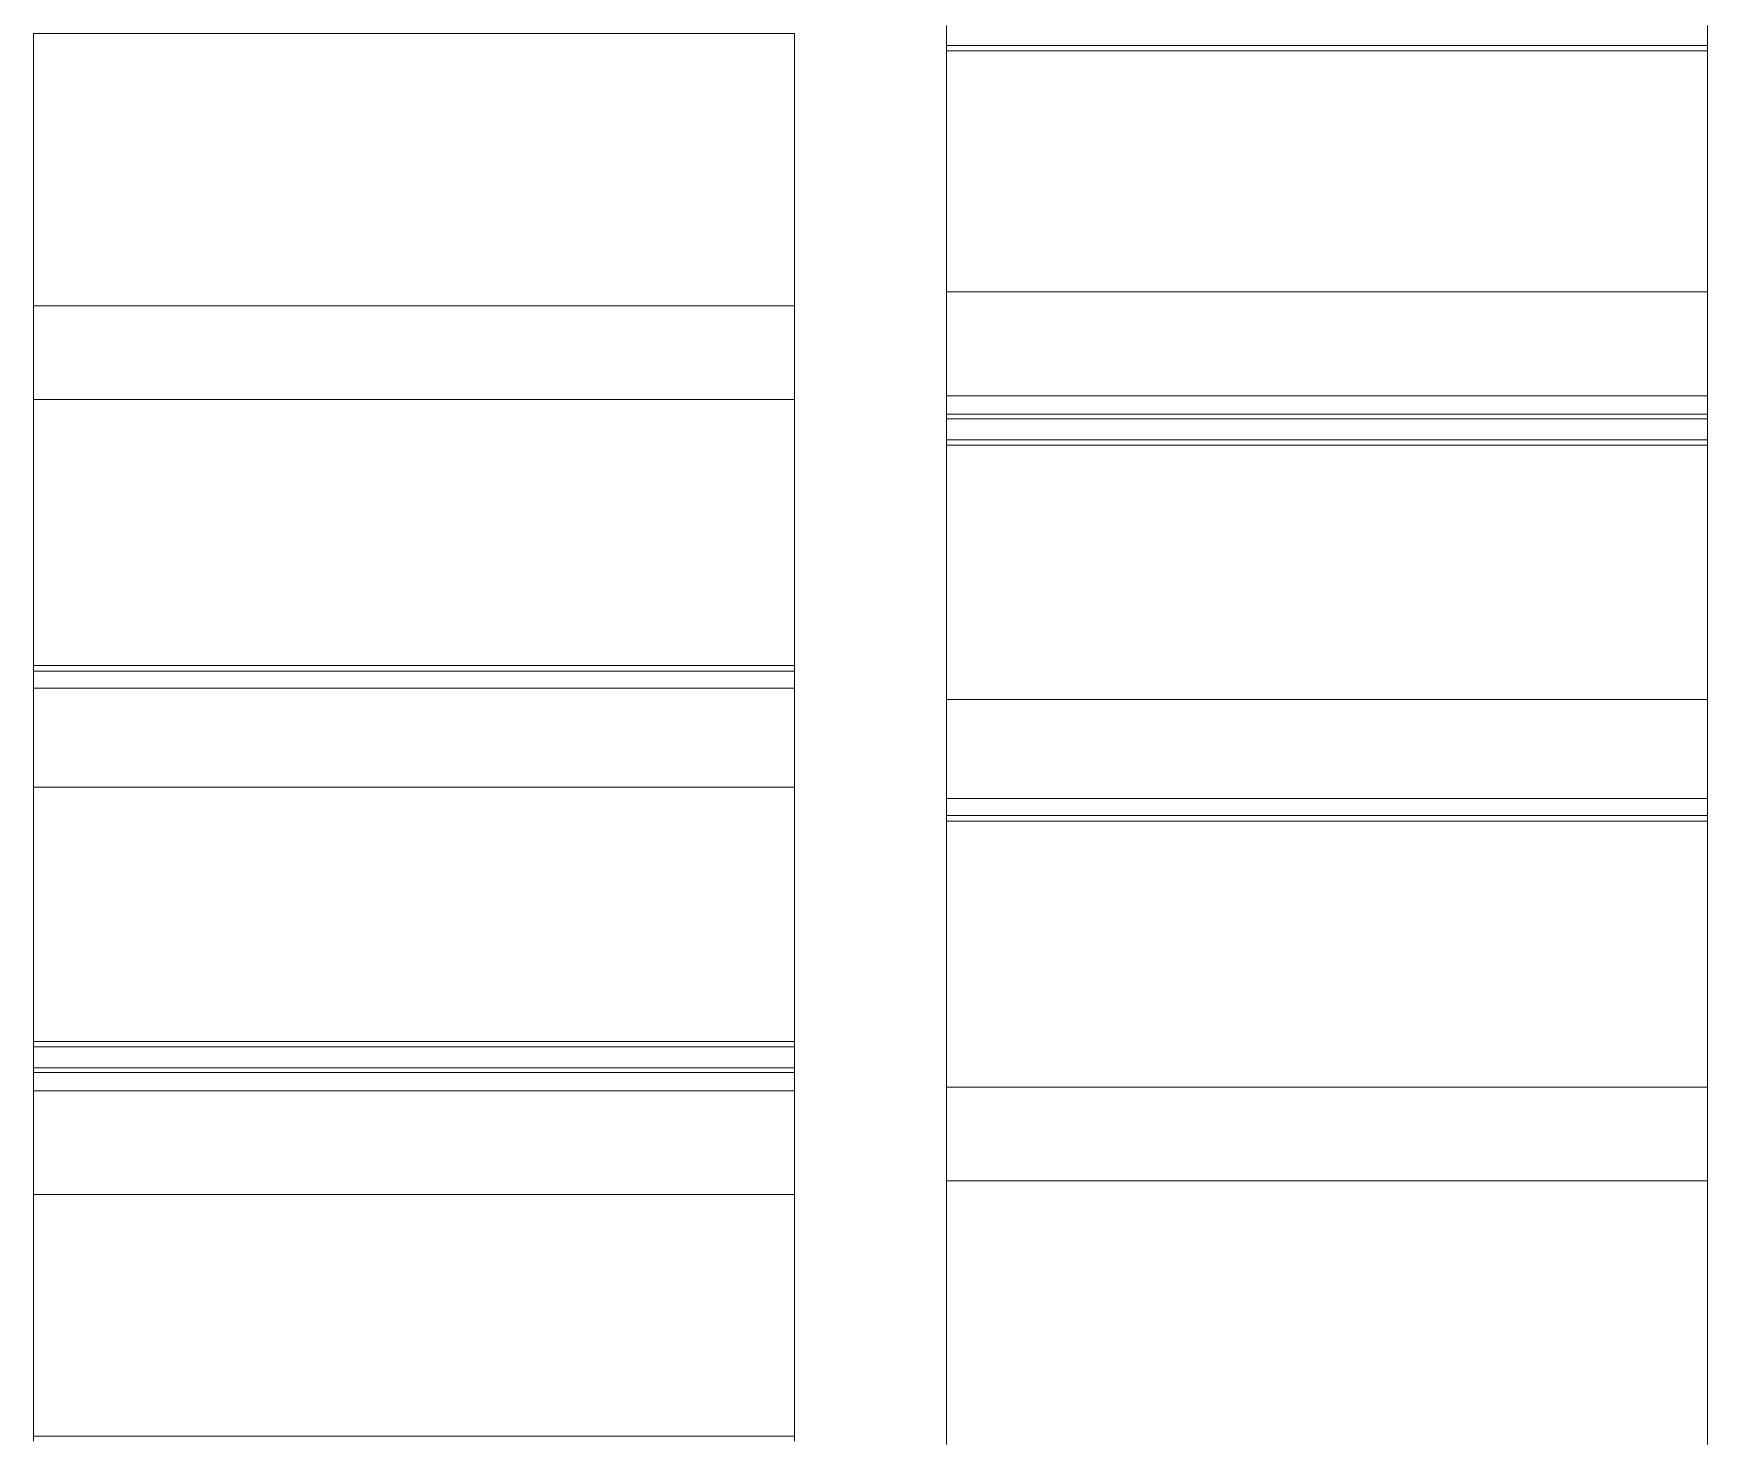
# Model space of a CAD drawing. Header units: millimetres. Extents: x 278858 to 279223, y 218711 to 219074.
# Drawn here: x 279164.13 to 279175.13, y 218943.26 to 218952.49 of the extents above; entities that cross this region are included whole.
import ezdxf

# ---------------------------------------------------------------- set-up
doc = ezdxf.new("R2010")
doc.units = ezdxf.units.MM
doc.header["$LTSCALE"] = 2
doc.layers.add('AM_9', color=251, linetype='Continuous', lineweight=15)

msp = doc.modelspace()

# ---------------------------------------------------------------- linework, layer by layer
at = {"layer": 'AM_9'}
for p, q in [((279164.131, 218952.436), (279164.131, 218952.492)), ((279164.131, 218952.492), (279169.131, 218952.492)), ((279169.131, 218952.492), (279169.131, 218952.436)), ((279170.131, 218952.413), (279170.131, 218952.545)), ((279175.131, 218952.545), (279175.131, 218952.413)), ((279164.131, 218952.38), (279164.131, 218952.436)), ((279164.131, 218952.324), (279164.131, 218952.38)), ((279169.131, 218952.436), (279169.131, 218952.38)), ((279169.131, 218952.38), (279169.131, 218952.324)), ((279170.131, 218952.379), (279170.131, 218952.413)), ((279170.131, 218952.413), (279175.131, 218952.413)), ((279170.131, 218952.348), (279170.131, 218952.379)), ((279170.131, 218952.379), (279175.131, 218952.379)), ((279175.131, 218952.413), (279175.131, 218952.379)), ((279175.131, 218952.379), (279175.131, 218952.348)), ((279164.131, 218952.269), (279164.131, 218952.324)), ((279164.131, 218952.215), (279164.131, 218952.269)), ((279169.131, 218952.324), (279169.131, 218952.269)), ((279169.131, 218952.269), (279169.131, 218952.215)), ((279170.131, 218952.316), (279170.131, 218952.348)), ((279170.131, 218952.284), (279170.131, 218952.316)), ((279170.131, 218952.251), (279170.131, 218952.284)), ((279170.131, 218952.218), (279170.131, 218952.251)), ((279175.131, 218952.348), (279175.131, 218952.316)), ((279175.131, 218952.316), (279175.131, 218952.284)), ((279175.131, 218952.284), (279175.131, 218952.251)), ((279175.131, 218952.251), (279175.131, 218952.218)), ((279164.131, 218952.161), (279164.131, 218952.215)), ((279164.131, 218952.107), (279164.131, 218952.161)), ((279169.131, 218952.215), (279169.131, 218952.161)), ((279169.131, 218952.161), (279169.131, 218952.107)), ((279170.131, 218952.184), (279170.131, 218952.218)), ((279170.131, 218952.15), (279170.131, 218952.184)), ((279170.131, 218952.115), (279170.131, 218952.15)), ((279175.131, 218952.218), (279175.131, 218952.184)), ((279175.131, 218952.184), (279175.131, 218952.15)), ((279175.131, 218952.15), (279175.131, 218952.115)), ((279164.131, 218952.055), (279164.131, 218952.107)), ((279164.131, 218952.002), (279164.131, 218952.055)), ((279169.131, 218952.107), (279169.131, 218952.055)), ((279169.131, 218952.055), (279169.131, 218952.002)), ((279170.131, 218952.08), (279170.131, 218952.115)), ((279170.131, 218952.044), (279170.131, 218952.08)), ((279170.131, 218952.008), (279170.131, 218952.044)), ((279175.131, 218952.115), (279175.131, 218952.08)), ((279175.131, 218952.08), (279175.131, 218952.044)), ((279175.131, 218952.044), (279175.131, 218952.008)), ((279164.131, 218951.951), (279164.131, 218952.002)), ((279164.131, 218951.899), (279164.131, 218951.951)), ((279169.131, 218952.002), (279169.131, 218951.951)), ((279169.131, 218951.951), (279169.131, 218951.899)), ((279170.131, 218951.971), (279170.131, 218952.008)), ((279170.131, 218951.934), (279170.131, 218951.971)), ((279170.131, 218951.896), (279170.131, 218951.934)), ((279175.131, 218952.008), (279175.131, 218951.971)), ((279175.131, 218951.971), (279175.131, 218951.934)), ((279175.131, 218951.934), (279175.131, 218951.896)), ((279164.131, 218951.849), (279164.131, 218951.899)), ((279164.131, 218951.798), (279164.131, 218951.849)), ((279169.131, 218951.899), (279169.131, 218951.849)), ((279169.131, 218951.849), (279169.131, 218951.798)), ((279170.131, 218951.858), (279170.131, 218951.896)), ((279170.131, 218951.82), (279170.131, 218951.858)), ((279170.131, 218951.781), (279170.131, 218951.82)), ((279175.131, 218951.896), (279175.131, 218951.858)), ((279175.131, 218951.858), (279175.131, 218951.82)), ((279175.131, 218951.82), (279175.131, 218951.781)), ((279164.131, 218951.749), (279164.131, 218951.798)), ((279164.131, 218951.7), (279164.131, 218951.749)), ((279169.131, 218951.798), (279169.131, 218951.749)), ((279169.131, 218951.749), (279169.131, 218951.7)), ((279170.131, 218951.741), (279170.131, 218951.781)), ((279170.131, 218951.701), (279170.131, 218951.741)), ((279170.131, 218951.661), (279170.131, 218951.701)), ((279175.131, 218951.781), (279175.131, 218951.741)), ((279175.131, 218951.741), (279175.131, 218951.701)), ((279175.131, 218951.701), (279175.131, 218951.661)), ((279164.131, 218951.651), (279164.131, 218951.7)), ((279164.131, 218951.603), (279164.131, 218951.651)), ((279164.131, 218951.555), (279164.131, 218951.603)), ((279169.131, 218951.7), (279169.131, 218951.651)), ((279169.131, 218951.651), (279169.131, 218951.603)), ((279169.131, 218951.603), (279169.131, 218951.555)), ((279170.131, 218951.619), (279170.131, 218951.661)), ((279170.131, 218951.578), (279170.131, 218951.619)), ((279175.131, 218951.661), (279175.131, 218951.619)), ((279175.131, 218951.619), (279175.131, 218951.578)), ((279164.131, 218951.508), (279164.131, 218951.555)), ((279164.131, 218951.462), (279164.131, 218951.508)), ((279169.131, 218951.555), (279169.131, 218951.508)), ((279169.131, 218951.508), (279169.131, 218951.462)), ((279170.131, 218951.536), (279170.131, 218951.578)), ((279170.131, 218951.493), (279170.131, 218951.536)), ((279170.131, 218951.45), (279170.131, 218951.493)), ((279175.131, 218951.578), (279175.131, 218951.536)), ((279175.131, 218951.536), (279175.131, 218951.493)), ((279175.131, 218951.493), (279175.131, 218951.45)), ((279164.131, 218951.416), (279164.131, 218951.462)), ((279164.131, 218951.37), (279164.131, 218951.416)), ((279164.131, 218951.325), (279164.131, 218951.37)), ((279169.131, 218951.462), (279169.131, 218951.416)), ((279169.131, 218951.416), (279169.131, 218951.37)), ((279169.131, 218951.37), (279169.131, 218951.325)), ((279170.131, 218951.407), (279170.131, 218951.45)), ((279170.131, 218951.363), (279170.131, 218951.407)), ((279175.131, 218951.45), (279175.131, 218951.407)), ((279175.131, 218951.407), (279175.131, 218951.363)), ((279164.131, 218951.281), (279164.131, 218951.325)), ((279164.131, 218951.237), (279164.131, 218951.281)), ((279169.131, 218951.325), (279169.131, 218951.281)), ((279169.131, 218951.281), (279169.131, 218951.237)), ((279170.131, 218951.318), (279170.131, 218951.363)), ((279170.131, 218951.273), (279170.131, 218951.318)), ((279170.131, 218951.227), (279170.131, 218951.273)), ((279175.131, 218951.363), (279175.131, 218951.318)), ((279175.131, 218951.318), (279175.131, 218951.273)), ((279175.131, 218951.273), (279175.131, 218951.227)), ((279164.131, 218951.193), (279164.131, 218951.237)), ((279164.131, 218951.151), (279164.131, 218951.193)), ((279164.131, 218951.108), (279164.131, 218951.151)), ((279169.131, 218951.237), (279169.131, 218951.193)), ((279169.131, 218951.193), (279169.131, 218951.151)), ((279169.131, 218951.151), (279169.131, 218951.108)), ((279170.131, 218951.181), (279170.131, 218951.227)), ((279170.131, 218951.135), (279170.131, 218951.181)), ((279175.131, 218951.227), (279175.131, 218951.181)), ((279175.131, 218951.181), (279175.131, 218951.135)), ((279164.131, 218951.066), (279164.131, 218951.108)), ((279164.131, 218951.025), (279164.131, 218951.066)), ((279169.131, 218951.108), (279169.131, 218951.066)), ((279169.131, 218951.066), (279169.131, 218951.025)), ((279170.131, 218951.088), (279170.131, 218951.135)), ((279170.131, 218951.04), (279170.131, 218951.088)), ((279175.131, 218951.135), (279175.131, 218951.088)), ((279175.131, 218951.088), (279175.131, 218951.04)), ((279164.131, 218950.984), (279164.131, 218951.025)), ((279164.131, 218950.944), (279164.131, 218950.984)), ((279164.131, 218950.904), (279164.131, 218950.944)), ((279169.131, 218951.025), (279169.131, 218950.984)), ((279169.131, 218950.984), (279169.131, 218950.944)), ((279169.131, 218950.944), (279169.131, 218950.904)), ((279170.131, 218950.992), (279170.131, 218951.04)), ((279170.131, 218950.943), (279170.131, 218950.992)), ((279170.131, 218950.894), (279170.131, 218950.943)), ((279175.131, 218951.04), (279175.131, 218950.992)), ((279175.131, 218950.992), (279175.131, 218950.943)), ((279175.131, 218950.943), (279175.131, 218950.894)), ((279164.131, 218950.865), (279164.131, 218950.904)), ((279164.131, 218950.826), (279164.131, 218950.865)), ((279164.131, 218950.787), (279164.131, 218950.826)), ((279169.131, 218950.904), (279169.131, 218950.865)), ((279169.131, 218950.865), (279169.131, 218950.826)), ((279169.131, 218950.826), (279169.131, 218950.787)), ((279170.131, 218950.844), (279170.131, 218950.894)), ((279170.131, 218950.794), (279170.131, 218950.844)), ((279175.131, 218950.894), (279175.131, 218950.844)), ((279175.131, 218950.844), (279175.131, 218950.794)), ((279164.131, 218950.75), (279164.131, 218950.787)), ((279164.131, 218950.712), (279164.131, 218950.75)), ((279164.131, 218950.703), (279164.131, 218950.712)), ((279169.131, 218950.787), (279169.131, 218950.75)), ((279169.131, 218950.75), (279169.131, 218950.712)), ((279169.131, 218950.712), (279169.131, 218950.703)), ((279170.131, 218950.794), (279170.131, 218950.112)), ((279170.131, 218950.794), (279175.131, 218950.794)), ((279175.131, 218950.112), (279175.131, 218950.794)), ((279164.131, 218950.703), (279164.131, 218950.088)), ((279164.131, 218950.703), (279169.131, 218950.703)), ((279169.131, 218950.088), (279169.131, 218950.703)), ((279164.131, 218950.033), (279164.131, 218950.088)), ((279164.131, 218950.088), (279169.131, 218950.088)), ((279169.131, 218950.088), (279169.131, 218950.033)), ((279170.131, 218949.991), (279170.131, 218950.112)), ((279170.131, 218950.112), (279175.131, 218950.112)), ((279175.131, 218950.112), (279175.131, 218949.991)), ((279164.131, 218949.979), (279164.131, 218950.033)), ((279164.131, 218949.925), (279164.131, 218949.979)), ((279169.131, 218950.033), (279169.131, 218949.979)), ((279169.131, 218949.979), (279169.131, 218949.925)), ((279170.131, 218949.96), (279170.131, 218949.991)), ((279170.131, 218949.991), (279175.131, 218949.991)), ((279170.131, 218949.822), (279170.131, 218949.96)), ((279170.131, 218949.96), (279175.131, 218949.96)), ((279175.131, 218949.991), (279175.131, 218949.96)), ((279175.131, 218949.96), (279175.131, 218949.822)), ((279164.131, 218949.872), (279164.131, 218949.925)), ((279164.131, 218949.819), (279164.131, 218949.872)), ((279169.131, 218949.925), (279169.131, 218949.872)), ((279169.131, 218949.872), (279169.131, 218949.819)), ((279164.131, 218949.767), (279164.131, 218949.819)), ((279164.131, 218949.716), (279164.131, 218949.767)), ((279169.131, 218949.819), (279169.131, 218949.767)), ((279169.131, 218949.767), (279169.131, 218949.716)), ((279170.131, 218949.787), (279170.131, 218949.822)), ((279170.131, 218949.822), (279175.131, 218949.822)), ((279170.131, 218949.754), (279170.131, 218949.787)), ((279170.131, 218949.787), (279175.131, 218949.787)), ((279170.131, 218949.72), (279170.131, 218949.754)), ((279170.131, 218949.686), (279170.131, 218949.72)), ((279175.131, 218949.822), (279175.131, 218949.787)), ((279175.131, 218949.787), (279175.131, 218949.754)), ((279175.131, 218949.754), (279175.131, 218949.72)), ((279175.131, 218949.72), (279175.131, 218949.686)), ((279164.131, 218949.665), (279164.131, 218949.716)), ((279164.131, 218949.614), (279164.131, 218949.665)), ((279164.131, 218949.564), (279164.131, 218949.614)), ((279169.131, 218949.716), (279169.131, 218949.665)), ((279169.131, 218949.665), (279169.131, 218949.614)), ((279169.131, 218949.614), (279169.131, 218949.564)), ((279170.131, 218949.651), (279170.131, 218949.686)), ((279170.131, 218949.616), (279170.131, 218949.651)), ((279170.131, 218949.58), (279170.131, 218949.616)), ((279175.131, 218949.686), (279175.131, 218949.651)), ((279175.131, 218949.651), (279175.131, 218949.616)), ((279175.131, 218949.616), (279175.131, 218949.58)), ((279164.131, 218949.515), (279164.131, 218949.564)), ((279164.131, 218949.466), (279164.131, 218949.515)), ((279169.131, 218949.564), (279169.131, 218949.515)), ((279169.131, 218949.515), (279169.131, 218949.466)), ((279170.131, 218949.543), (279170.131, 218949.58)), ((279170.131, 218949.507), (279170.131, 218949.543)), ((279170.131, 218949.469), (279170.131, 218949.507)), ((279175.131, 218949.58), (279175.131, 218949.543)), ((279175.131, 218949.543), (279175.131, 218949.507)), ((279175.131, 218949.507), (279175.131, 218949.469)), ((279164.131, 218949.417), (279164.131, 218949.466)), ((279164.131, 218949.37), (279164.131, 218949.417)), ((279169.131, 218949.466), (279169.131, 218949.417)), ((279169.131, 218949.417), (279169.131, 218949.37)), ((279170.131, 218949.432), (279170.131, 218949.469)), ((279170.131, 218949.393), (279170.131, 218949.432)), ((279170.131, 218949.355), (279170.131, 218949.393)), ((279175.131, 218949.469), (279175.131, 218949.432)), ((279175.131, 218949.432), (279175.131, 218949.393)), ((279175.131, 218949.393), (279175.131, 218949.355)), ((279164.131, 218949.322), (279164.131, 218949.37)), ((279164.131, 218949.275), (279164.131, 218949.322)), ((279169.131, 218949.37), (279169.131, 218949.322)), ((279169.131, 218949.322), (279169.131, 218949.275)), ((279170.131, 218949.315), (279170.131, 218949.355)), ((279170.131, 218949.276), (279170.131, 218949.315)), ((279175.131, 218949.355), (279175.131, 218949.315)), ((279175.131, 218949.315), (279175.131, 218949.276)), ((279164.131, 218949.229), (279164.131, 218949.275)), ((279164.131, 218949.183), (279164.131, 218949.229)), ((279164.131, 218949.138), (279164.131, 218949.183)), ((279169.131, 218949.275), (279169.131, 218949.229)), ((279169.131, 218949.229), (279169.131, 218949.183)), ((279169.131, 218949.183), (279169.131, 218949.138)), ((279170.131, 218949.236), (279170.131, 218949.276)), ((279170.131, 218949.195), (279170.131, 218949.236)), ((279170.131, 218949.154), (279170.131, 218949.195)), ((279175.131, 218949.276), (279175.131, 218949.236)), ((279175.131, 218949.236), (279175.131, 218949.195)), ((279175.131, 218949.195), (279175.131, 218949.154)), ((279164.131, 218949.093), (279164.131, 218949.138)), ((279164.131, 218949.049), (279164.131, 218949.093)), ((279169.131, 218949.138), (279169.131, 218949.093)), ((279169.131, 218949.093), (279169.131, 218949.049)), ((279170.131, 218949.112), (279170.131, 218949.154)), ((279170.131, 218949.07), (279170.131, 218949.112)), ((279170.131, 218949.027), (279170.131, 218949.07)), ((279175.131, 218949.154), (279175.131, 218949.112)), ((279175.131, 218949.112), (279175.131, 218949.07)), ((279175.131, 218949.07), (279175.131, 218949.027)), ((279164.131, 218949.005), (279164.131, 218949.049)), ((279164.131, 218948.962), (279164.131, 218949.005)), ((279164.131, 218948.919), (279164.131, 218948.962)), ((279169.131, 218949.049), (279169.131, 218949.005)), ((279169.131, 218949.005), (279169.131, 218948.962)), ((279169.131, 218948.962), (279169.131, 218948.919)), ((279170.131, 218948.984), (279170.131, 218949.027)), ((279170.131, 218948.94), (279170.131, 218948.984)), ((279175.131, 218949.027), (279175.131, 218948.984)), ((279175.131, 218948.984), (279175.131, 218948.94)), ((279164.131, 218948.877), (279164.131, 218948.919)), ((279164.131, 218948.836), (279164.131, 218948.877)), ((279169.131, 218948.919), (279169.131, 218948.877)), ((279169.131, 218948.877), (279169.131, 218948.836)), ((279170.131, 218948.895), (279170.131, 218948.94)), ((279170.131, 218948.851), (279170.131, 218948.895)), ((279170.131, 218948.805), (279170.131, 218948.851)), ((279175.131, 218948.94), (279175.131, 218948.895)), ((279175.131, 218948.895), (279175.131, 218948.851)), ((279175.131, 218948.851), (279175.131, 218948.805)), ((279164.131, 218948.794), (279164.131, 218948.836)), ((279164.131, 218948.754), (279164.131, 218948.794)), ((279164.131, 218948.714), (279164.131, 218948.754)), ((279169.131, 218948.836), (279169.131, 218948.794)), ((279169.131, 218948.794), (279169.131, 218948.754)), ((279169.131, 218948.754), (279169.131, 218948.714)), ((279170.131, 218948.76), (279170.131, 218948.805)), ((279170.131, 218948.713), (279170.131, 218948.76)), ((279175.131, 218948.805), (279175.131, 218948.76)), ((279175.131, 218948.76), (279175.131, 218948.713)), ((279164.131, 218948.674), (279164.131, 218948.714)), ((279164.131, 218948.635), (279164.131, 218948.674)), ((279164.131, 218948.596), (279164.131, 218948.635)), ((279169.131, 218948.714), (279169.131, 218948.674)), ((279169.131, 218948.674), (279169.131, 218948.635)), ((279169.131, 218948.635), (279169.131, 218948.596)), ((279170.131, 218948.666), (279170.131, 218948.713)), ((279170.131, 218948.619), (279170.131, 218948.666)), ((279175.131, 218948.713), (279175.131, 218948.666)), ((279175.131, 218948.666), (279175.131, 218948.619)), ((279164.131, 218948.558), (279164.131, 218948.596)), ((279164.131, 218948.52), (279164.131, 218948.558)), ((279164.131, 218948.483), (279164.131, 218948.52)), ((279169.131, 218948.596), (279169.131, 218948.558)), ((279169.131, 218948.558), (279169.131, 218948.52)), ((279169.131, 218948.52), (279169.131, 218948.483)), ((279170.131, 218948.571), (279170.131, 218948.619)), ((279170.131, 218948.523), (279170.131, 218948.571)), ((279170.131, 218948.474), (279170.131, 218948.523)), ((279175.131, 218948.619), (279175.131, 218948.571)), ((279175.131, 218948.571), (279175.131, 218948.523)), ((279175.131, 218948.523), (279175.131, 218948.474)), ((279164.131, 218948.447), (279164.131, 218948.483)), ((279164.131, 218948.41), (279164.131, 218948.447)), ((279164.131, 218948.375), (279164.131, 218948.41)), ((279169.131, 218948.483), (279169.131, 218948.447)), ((279169.131, 218948.447), (279169.131, 218948.41)), ((279169.131, 218948.41), (279169.131, 218948.375)), ((279170.131, 218948.424), (279170.131, 218948.474)), ((279170.131, 218948.374), (279170.131, 218948.424)), ((279175.131, 218948.474), (279175.131, 218948.424)), ((279175.131, 218948.424), (279175.131, 218948.374)), ((279164.131, 218948.339), (279164.131, 218948.375)), ((279164.131, 218948.303), (279164.131, 218948.339)), ((279164.131, 218948.339), (279169.131, 218948.339)), ((279164.131, 218948.19), (279164.131, 218948.303)), ((279164.131, 218948.303), (279169.131, 218948.303)), ((279169.131, 218948.375), (279169.131, 218948.339)), ((279169.131, 218948.339), (279169.131, 218948.303)), ((279169.131, 218948.303), (279169.131, 218948.19)), ((279170.131, 218948.324), (279170.131, 218948.374)), ((279170.131, 218948.273), (279170.131, 218948.324)), ((279175.131, 218948.374), (279175.131, 218948.324)), ((279175.131, 218948.324), (279175.131, 218948.273)), ((279164.131, 218948.19), (279164.131, 218947.54)), ((279164.131, 218948.19), (279169.131, 218948.19)), ((279169.131, 218947.54), (279169.131, 218948.19)), ((279170.131, 218948.221), (279170.131, 218948.273)), ((279170.131, 218948.169), (279170.131, 218948.221)), ((279175.131, 218948.273), (279175.131, 218948.221)), ((279175.131, 218948.221), (279175.131, 218948.169)), ((279170.131, 218948.116), (279170.131, 218948.169)), ((279170.131, 218948.116), (279170.131, 218947.466)), ((279170.131, 218948.116), (279175.131, 218948.116)), ((279175.131, 218948.169), (279175.131, 218948.116)), ((279175.131, 218947.466), (279175.131, 218948.116)), ((279164.131, 218947.488), (279164.131, 218947.54)), ((279164.131, 218947.54), (279169.131, 218947.54)), ((279169.131, 218947.54), (279169.131, 218947.488)), ((279164.131, 218947.436), (279164.131, 218947.488)), ((279164.131, 218947.384), (279164.131, 218947.436)), ((279169.131, 218947.488), (279169.131, 218947.436)), ((279169.131, 218947.436), (279169.131, 218947.384)), ((279170.131, 218947.354), (279170.131, 218947.466)), ((279170.131, 218947.466), (279175.131, 218947.466)), ((279175.131, 218947.466), (279175.131, 218947.354)), ((279164.131, 218947.333), (279164.131, 218947.384)), ((279164.131, 218947.283), (279164.131, 218947.333)), ((279169.131, 218947.384), (279169.131, 218947.333)), ((279169.131, 218947.333), (279169.131, 218947.283)), ((279170.131, 218947.317), (279170.131, 218947.354)), ((279170.131, 218947.354), (279175.131, 218947.354)), ((279170.131, 218947.282), (279170.131, 218947.317)), ((279170.131, 218947.317), (279175.131, 218947.317)), ((279175.131, 218947.354), (279175.131, 218947.317)), ((279175.131, 218947.317), (279175.131, 218947.282)), ((279164.131, 218947.233), (279164.131, 218947.283)), ((279164.131, 218947.183), (279164.131, 218947.233)), ((279169.131, 218947.283), (279169.131, 218947.233)), ((279169.131, 218947.233), (279169.131, 218947.183)), ((279170.131, 218947.246), (279170.131, 218947.282)), ((279170.131, 218947.21), (279170.131, 218947.246)), ((279170.131, 218947.174), (279170.131, 218947.21)), ((279175.131, 218947.282), (279175.131, 218947.246)), ((279175.131, 218947.246), (279175.131, 218947.21)), ((279175.131, 218947.21), (279175.131, 218947.174)), ((279164.131, 218947.134), (279164.131, 218947.183)), ((279164.131, 218947.086), (279164.131, 218947.134)), ((279164.131, 218947.038), (279164.131, 218947.086)), ((279169.131, 218947.183), (279169.131, 218947.134)), ((279169.131, 218947.134), (279169.131, 218947.086)), ((279169.131, 218947.086), (279169.131, 218947.038)), ((279170.131, 218947.136), (279170.131, 218947.174)), ((279170.131, 218947.099), (279170.131, 218947.136)), ((279170.131, 218947.061), (279170.131, 218947.099)), ((279175.131, 218947.174), (279175.131, 218947.136)), ((279175.131, 218947.136), (279175.131, 218947.099)), ((279175.131, 218947.099), (279175.131, 218947.061)), ((279164.131, 218946.99), (279164.131, 218947.038)), ((279164.131, 218946.944), (279164.131, 218946.99)), ((279169.131, 218947.038), (279169.131, 218946.99)), ((279169.131, 218946.99), (279169.131, 218946.944)), ((279170.131, 218947.022), (279170.131, 218947.061)), ((279170.131, 218946.983), (279170.131, 218947.022)), ((279170.131, 218946.943), (279170.131, 218946.983)), ((279175.131, 218947.061), (279175.131, 218947.022)), ((279175.131, 218947.022), (279175.131, 218946.983)), ((279175.131, 218946.983), (279175.131, 218946.943)), ((279164.131, 218946.897), (279164.131, 218946.944)), ((279164.131, 218946.851), (279164.131, 218946.897)), ((279169.131, 218946.944), (279169.131, 218946.897)), ((279169.131, 218946.897), (279169.131, 218946.851)), ((279170.131, 218946.903), (279170.131, 218946.943)), ((279170.131, 218946.862), (279170.131, 218946.903)), ((279170.131, 218946.821), (279170.131, 218946.862)), ((279175.131, 218946.943), (279175.131, 218946.903)), ((279175.131, 218946.903), (279175.131, 218946.862)), ((279175.131, 218946.862), (279175.131, 218946.821)), ((279164.131, 218946.806), (279164.131, 218946.851)), ((279164.131, 218946.761), (279164.131, 218946.806)), ((279164.131, 218946.717), (279164.131, 218946.761)), ((279169.131, 218946.851), (279169.131, 218946.806)), ((279169.131, 218946.806), (279169.131, 218946.761)), ((279169.131, 218946.761), (279169.131, 218946.717)), ((279170.131, 218946.78), (279170.131, 218946.821)), ((279170.131, 218946.737), (279170.131, 218946.78)), ((279175.131, 218946.821), (279175.131, 218946.78)), ((279175.131, 218946.78), (279175.131, 218946.737)), ((279164.131, 218946.673), (279164.131, 218946.717)), ((279164.131, 218946.63), (279164.131, 218946.673)), ((279169.131, 218946.717), (279169.131, 218946.673)), ((279169.131, 218946.673), (279169.131, 218946.63)), ((279170.131, 218946.695), (279170.131, 218946.737)), ((279170.131, 218946.651), (279170.131, 218946.695)), ((279170.131, 218946.608), (279170.131, 218946.651)), ((279175.131, 218946.737), (279175.131, 218946.695)), ((279175.131, 218946.695), (279175.131, 218946.651)), ((279175.131, 218946.651), (279175.131, 218946.608)), ((279164.131, 218946.587), (279164.131, 218946.63)), ((279164.131, 218946.545), (279164.131, 218946.587)), ((279164.131, 218946.503), (279164.131, 218946.545)), ((279169.131, 218946.63), (279169.131, 218946.587)), ((279169.131, 218946.587), (279169.131, 218946.545)), ((279169.131, 218946.545), (279169.131, 218946.503)), ((279170.131, 218946.563), (279170.131, 218946.608)), ((279170.131, 218946.519), (279170.131, 218946.563)), ((279175.131, 218946.608), (279175.131, 218946.563)), ((279175.131, 218946.563), (279175.131, 218946.519)), ((279164.131, 218946.462), (279164.131, 218946.503)), ((279164.131, 218946.421), (279164.131, 218946.462)), ((279164.131, 218946.381), (279164.131, 218946.421)), ((279169.131, 218946.503), (279169.131, 218946.462)), ((279169.131, 218946.462), (279169.131, 218946.421)), ((279169.131, 218946.421), (279169.131, 218946.381)), ((279170.131, 218946.473), (279170.131, 218946.519)), ((279170.131, 218946.428), (279170.131, 218946.473)), ((279170.131, 218946.381), (279170.131, 218946.428)), ((279175.131, 218946.519), (279175.131, 218946.473)), ((279175.131, 218946.473), (279175.131, 218946.428)), ((279175.131, 218946.428), (279175.131, 218946.381)), ((279164.131, 218946.341), (279164.131, 218946.381)), ((279164.131, 218946.302), (279164.131, 218946.341)), ((279169.131, 218946.381), (279169.131, 218946.341)), ((279169.131, 218946.341), (279169.131, 218946.302)), ((279170.131, 218946.335), (279170.131, 218946.381)), ((279170.131, 218946.287), (279170.131, 218946.335)), ((279175.131, 218946.381), (279175.131, 218946.335)), ((279175.131, 218946.335), (279175.131, 218946.287)), ((279164.131, 218946.263), (279164.131, 218946.302)), ((279164.131, 218946.225), (279164.131, 218946.263)), ((279164.131, 218946.187), (279164.131, 218946.225)), ((279169.131, 218946.302), (279169.131, 218946.263)), ((279169.131, 218946.263), (279169.131, 218946.225)), ((279169.131, 218946.225), (279169.131, 218946.187)), ((279170.131, 218946.239), (279170.131, 218946.287)), ((279170.131, 218946.191), (279170.131, 218946.239)), ((279175.131, 218946.287), (279175.131, 218946.239)), ((279175.131, 218946.239), (279175.131, 218946.191)), ((279164.131, 218946.15), (279164.131, 218946.187)), ((279164.131, 218946.113), (279164.131, 218946.15)), ((279164.131, 218946.077), (279164.131, 218946.113)), ((279169.131, 218946.187), (279169.131, 218946.15)), ((279169.131, 218946.15), (279169.131, 218946.113)), ((279169.131, 218946.113), (279169.131, 218946.077)), ((279170.131, 218946.142), (279170.131, 218946.191)), ((279170.131, 218946.093), (279170.131, 218946.142)), ((279170.131, 218946.043), (279170.131, 218946.093)), ((279175.131, 218946.191), (279175.131, 218946.142)), ((279175.131, 218946.142), (279175.131, 218946.093)), ((279175.131, 218946.093), (279175.131, 218946.043)), ((279164.131, 218946.041), (279164.131, 218946.077)), ((279164.131, 218946.006), (279164.131, 218946.041)), ((279164.131, 218945.971), (279164.131, 218946.006)), ((279169.131, 218946.077), (279169.131, 218946.041)), ((279169.131, 218946.041), (279169.131, 218946.006)), ((279169.131, 218946.006), (279169.131, 218945.971)), ((279170.131, 218945.992), (279170.131, 218946.043)), ((279170.131, 218945.941), (279170.131, 218945.992)), ((279175.131, 218946.043), (279175.131, 218945.992)), ((279175.131, 218945.992), (279175.131, 218945.941)), ((279164.131, 218945.937), (279164.131, 218945.971)), ((279164.131, 218945.903), (279164.131, 218945.937)), ((279164.131, 218945.869), (279164.131, 218945.903)), ((279169.131, 218945.971), (279169.131, 218945.937)), ((279169.131, 218945.937), (279169.131, 218945.903)), ((279169.131, 218945.903), (279169.131, 218945.869)), ((279170.131, 218945.89), (279170.131, 218945.941)), ((279170.131, 218945.837), (279170.131, 218945.89)), ((279175.131, 218945.941), (279175.131, 218945.89)), ((279175.131, 218945.89), (279175.131, 218945.837)), ((279164.131, 218945.834), (279164.131, 218945.869)), ((279164.131, 218945.869), (279169.131, 218945.869)), ((279164.131, 218945.697), (279164.131, 218945.834)), ((279164.131, 218945.834), (279169.131, 218945.834)), ((279169.131, 218945.869), (279169.131, 218945.834)), ((279169.131, 218945.834), (279169.131, 218945.697)), ((279170.131, 218945.785), (279170.131, 218945.837)), ((279170.131, 218945.732), (279170.131, 218945.785)), ((279175.131, 218945.837), (279175.131, 218945.785)), ((279175.131, 218945.785), (279175.131, 218945.732)), ((279164.131, 218945.666), (279164.131, 218945.697)), ((279164.131, 218945.697), (279169.131, 218945.697)), ((279164.131, 218945.544), (279164.131, 218945.666)), ((279164.131, 218945.666), (279169.131, 218945.666)), ((279169.131, 218945.697), (279169.131, 218945.666)), ((279169.131, 218945.666), (279169.131, 218945.544)), ((279170.131, 218945.678), (279170.131, 218945.732)), ((279170.131, 218945.624), (279170.131, 218945.678)), ((279175.131, 218945.732), (279175.131, 218945.678)), ((279175.131, 218945.678), (279175.131, 218945.624)), ((279164.131, 218945.544), (279164.131, 218944.863)), ((279164.131, 218945.544), (279169.131, 218945.544)), ((279169.131, 218944.863), (279169.131, 218945.544)), ((279170.131, 218945.569), (279170.131, 218945.624)), ((279170.131, 218945.569), (279170.131, 218944.954)), ((279170.131, 218945.569), (279175.131, 218945.569)), ((279175.131, 218945.624), (279175.131, 218945.569)), ((279175.131, 218944.954), (279175.131, 218945.569)), ((279170.131, 218944.945), (279170.131, 218944.954)), ((279170.131, 218944.954), (279175.131, 218944.954)), ((279170.131, 218944.907), (279170.131, 218944.945)), ((279170.131, 218944.869), (279170.131, 218944.907)), ((279175.131, 218944.954), (279175.131, 218944.945)), ((279175.131, 218944.945), (279175.131, 218944.907)), ((279175.131, 218944.907), (279175.131, 218944.869)), ((279164.131, 218944.813), (279164.131, 218944.863)), ((279164.131, 218944.863), (279169.131, 218944.863)), ((279164.131, 218944.763), (279164.131, 218944.813)), ((279169.131, 218944.863), (279169.131, 218944.813)), ((279169.131, 218944.813), (279169.131, 218944.763)), ((279170.131, 218944.831), (279170.131, 218944.869)), ((279170.131, 218944.792), (279170.131, 218944.831)), ((279170.131, 218944.753), (279170.131, 218944.792)), ((279175.131, 218944.869), (279175.131, 218944.831)), ((279175.131, 218944.831), (279175.131, 218944.792)), ((279175.131, 218944.792), (279175.131, 218944.753)), ((279164.131, 218944.714), (279164.131, 218944.763)), ((279164.131, 218944.665), (279164.131, 218944.714)), ((279164.131, 218944.617), (279164.131, 218944.665)), ((279169.131, 218944.763), (279169.131, 218944.714)), ((279169.131, 218944.714), (279169.131, 218944.665)), ((279169.131, 218944.665), (279169.131, 218944.617)), ((279170.131, 218944.713), (279170.131, 218944.753)), ((279170.131, 218944.673), (279170.131, 218944.713)), ((279170.131, 218944.632), (279170.131, 218944.673)), ((279175.131, 218944.753), (279175.131, 218944.713)), ((279175.131, 218944.713), (279175.131, 218944.673)), ((279175.131, 218944.673), (279175.131, 218944.632)), ((279164.131, 218944.569), (279164.131, 218944.617)), ((279164.131, 218944.522), (279164.131, 218944.569)), ((279169.131, 218944.617), (279169.131, 218944.569)), ((279169.131, 218944.569), (279169.131, 218944.522)), ((279170.131, 218944.591), (279170.131, 218944.632)), ((279170.131, 218944.549), (279170.131, 218944.591)), ((279175.131, 218944.632), (279175.131, 218944.591)), ((279175.131, 218944.591), (279175.131, 218944.549)), ((279164.131, 218944.476), (279164.131, 218944.522)), ((279164.131, 218944.429), (279164.131, 218944.476)), ((279169.131, 218944.522), (279169.131, 218944.476)), ((279169.131, 218944.476), (279169.131, 218944.429)), ((279170.131, 218944.506), (279170.131, 218944.549)), ((279170.131, 218944.463), (279170.131, 218944.506)), ((279170.131, 218944.42), (279170.131, 218944.463)), ((279175.131, 218944.549), (279175.131, 218944.506)), ((279175.131, 218944.506), (279175.131, 218944.463)), ((279175.131, 218944.463), (279175.131, 218944.42)), ((279164.131, 218944.384), (279164.131, 218944.429)), ((279164.131, 218944.339), (279164.131, 218944.384)), ((279164.131, 218944.294), (279164.131, 218944.339)), ((279169.131, 218944.429), (279169.131, 218944.384)), ((279169.131, 218944.384), (279169.131, 218944.339)), ((279169.131, 218944.339), (279169.131, 218944.294)), ((279170.131, 218944.376), (279170.131, 218944.42)), ((279170.131, 218944.332), (279170.131, 218944.376)), ((279170.131, 218944.287), (279170.131, 218944.332)), ((279175.131, 218944.42), (279175.131, 218944.376)), ((279175.131, 218944.376), (279175.131, 218944.332)), ((279175.131, 218944.332), (279175.131, 218944.287)), ((279164.131, 218944.25), (279164.131, 218944.294)), ((279164.131, 218944.207), (279164.131, 218944.25)), ((279169.131, 218944.294), (279169.131, 218944.25)), ((279169.131, 218944.25), (279169.131, 218944.207)), ((279170.131, 218944.241), (279170.131, 218944.287)), ((279170.131, 218944.195), (279170.131, 218944.241)), ((279175.131, 218944.287), (279175.131, 218944.241)), ((279175.131, 218944.241), (279175.131, 218944.195)), ((279164.131, 218944.163), (279164.131, 218944.207)), ((279164.131, 218944.121), (279164.131, 218944.163)), ((279164.131, 218944.079), (279164.131, 218944.121)), ((279169.131, 218944.207), (279169.131, 218944.163)), ((279169.131, 218944.163), (279169.131, 218944.121)), ((279169.131, 218944.121), (279169.131, 218944.079)), ((279170.131, 218944.149), (279170.131, 218944.195)), ((279170.131, 218944.102), (279170.131, 218944.149)), ((279175.131, 218944.195), (279175.131, 218944.149)), ((279175.131, 218944.149), (279175.131, 218944.102)), ((279164.131, 218944.037), (279164.131, 218944.079)), ((279164.131, 218943.996), (279164.131, 218944.037)), ((279169.131, 218944.079), (279169.131, 218944.037)), ((279169.131, 218944.037), (279169.131, 218943.996)), ((279170.131, 218944.054), (279170.131, 218944.102)), ((279170.131, 218944.006), (279170.131, 218944.054)), ((279170.131, 218943.957), (279170.131, 218944.006)), ((279175.131, 218944.102), (279175.131, 218944.054)), ((279175.131, 218944.054), (279175.131, 218944.006)), ((279175.131, 218944.006), (279175.131, 218943.957)), ((279164.131, 218943.956), (279164.131, 218943.996)), ((279164.131, 218943.916), (279164.131, 218943.956)), ((279164.131, 218943.876), (279164.131, 218943.916)), ((279169.131, 218943.996), (279169.131, 218943.956)), ((279169.131, 218943.956), (279169.131, 218943.916)), ((279169.131, 218943.916), (279169.131, 218943.876)), ((279170.131, 218943.908), (279170.131, 218943.957)), ((279170.131, 218943.858), (279170.131, 218943.908)), ((279175.131, 218943.957), (279175.131, 218943.908)), ((279175.131, 218943.908), (279175.131, 218943.858)), ((279164.131, 218943.837), (279164.131, 218943.876)), ((279164.131, 218943.798), (279164.131, 218943.837)), ((279164.131, 218943.76), (279164.131, 218943.798)), ((279169.131, 218943.876), (279169.131, 218943.837)), ((279169.131, 218943.837), (279169.131, 218943.798)), ((279169.131, 218943.798), (279169.131, 218943.76)), ((279170.131, 218943.808), (279170.131, 218943.858)), ((279170.131, 218943.758), (279170.131, 218943.808)), ((279175.131, 218943.858), (279175.131, 218943.808)), ((279175.131, 218943.808), (279175.131, 218943.758)), ((279164.131, 218943.723), (279164.131, 218943.76)), ((279164.131, 218943.686), (279164.131, 218943.723)), ((279164.131, 218943.649), (279164.131, 218943.686)), ((279169.131, 218943.76), (279169.131, 218943.723)), ((279169.131, 218943.723), (279169.131, 218943.686)), ((279169.131, 218943.686), (279169.131, 218943.649)), ((279170.131, 218943.706), (279170.131, 218943.758)), ((279170.131, 218943.654), (279170.131, 218943.706)), ((279175.131, 218943.758), (279175.131, 218943.706)), ((279175.131, 218943.706), (279175.131, 218943.654)), ((279164.131, 218943.613), (279164.131, 218943.649)), ((279164.131, 218943.577), (279164.131, 218943.613)), ((279164.131, 218943.542), (279164.131, 218943.577)), ((279169.131, 218943.649), (279169.131, 218943.613)), ((279169.131, 218943.613), (279169.131, 218943.577)), ((279169.131, 218943.577), (279169.131, 218943.542)), ((279170.131, 218943.602), (279170.131, 218943.654)), ((279170.131, 218943.549), (279170.131, 218943.602)), ((279175.131, 218943.654), (279175.131, 218943.602)), ((279175.131, 218943.602), (279175.131, 218943.549)), ((279164.131, 218943.507), (279164.131, 218943.542)), ((279164.131, 218943.473), (279164.131, 218943.507)), ((279164.131, 218943.439), (279164.131, 218943.473)), ((279169.131, 218943.542), (279169.131, 218943.507)), ((279169.131, 218943.507), (279169.131, 218943.473)), ((279169.131, 218943.473), (279169.131, 218943.439)), ((279170.131, 218943.496), (279170.131, 218943.549)), ((279170.131, 218943.442), (279170.131, 218943.496)), ((279175.131, 218943.549), (279175.131, 218943.496)), ((279175.131, 218943.496), (279175.131, 218943.442)), ((279164.131, 218943.406), (279164.131, 218943.439)), ((279164.131, 218943.373), (279164.131, 218943.406)), ((279164.131, 218943.341), (279164.131, 218943.373)), ((279164.131, 218943.309), (279164.131, 218943.341)), ((279169.131, 218943.439), (279169.131, 218943.406)), ((279169.131, 218943.406), (279169.131, 218943.373)), ((279169.131, 218943.373), (279169.131, 218943.341)), ((279169.131, 218943.341), (279169.131, 218943.309)), ((279170.131, 218943.388), (279170.131, 218943.442)), ((279170.131, 218943.333), (279170.131, 218943.388)), ((279175.131, 218943.442), (279175.131, 218943.388)), ((279175.131, 218943.388), (279175.131, 218943.333)), ((279164.131, 218943.277), (279164.131, 218943.309)), ((279164.131, 218943.244), (279164.131, 218943.277)), ((279164.131, 218943.277), (279169.131, 218943.277)), ((279169.131, 218943.309), (279169.131, 218943.277)), ((279169.131, 218943.277), (279169.131, 218943.244)), ((279170.131, 218943.277), (279170.131, 218943.333)), ((279170.131, 218943.221), (279170.131, 218943.277)), ((279175.131, 218943.333), (279175.131, 218943.277)), ((279175.131, 218943.277), (279175.131, 218943.221))]:
    msp.add_line(p, q, dxfattribs=at)

doc.saveas('drawing.dxf')
